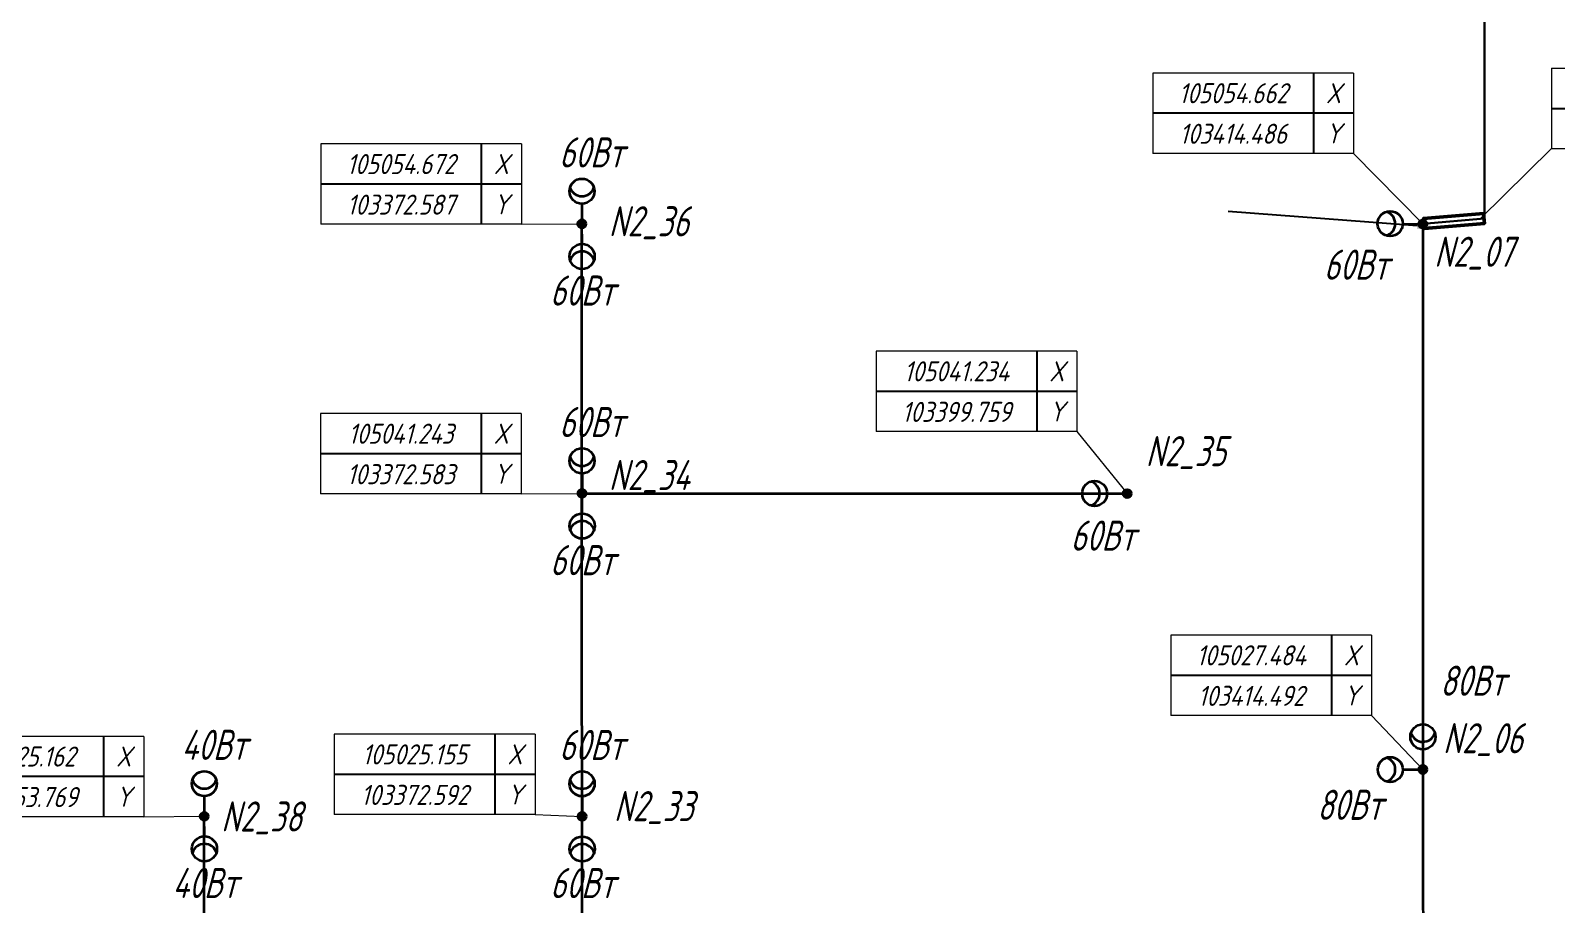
# Model space of a CAD drawing. Header units: millimetres. Extents: x -5263 to 103757798, y 0 to 105184226.
# Drawn here: x 103345109 to 103421147, y 105020768 to 105064298 of the extents above; entities that cross this region are included whole.
import ezdxf
from ezdxf import colors
from ezdxf.entities.mleader import LeaderData, LeaderLine
from ezdxf.enums import TextEntityAlignment as Align
from ezdxf.math import Vec2, Vec3

# ---------------------------------------------------------------- set-up
doc = ezdxf.new("R2010")
doc.units = ezdxf.units.MM
doc.set_wipeout_variables(frame=1)
doc.linetypes.add('CONTINOUS', pattern=[0])
for name, color, linetype, lineweight in [('_ПР_НО', 10, 'Continuous', 30), ('ЭО_Пл_Опора', 10, 'Continuous', 35), ('ЭО_Пл_Опора_Светильники', 10, 'Continuous', 35), ('ЭО_Пл_Распред_Сеть', 10, 'Continuous', 35), ('ЭО_Пл_Светильники', 10, 'Continuous', 25), ('ЭО_Пл_Светильники_Текст', 10, 'Continuous', 20), ('ЭО_Пл_Сеть_Освещения_В земле', 3, 'ID_N', 30), ('ЭО_Пл_Сеть_Освещения_Текст', 10, 'Continuous', 20), ('ЭС_Координата', 7, 'Continuous', 25)]:
    doc.layers.add(name, color=color, linetype=linetype, lineweight=lineweight)
doc.layers.get('0').off()
doc.styles.add('ПБГС', font='simplex.shx', dxfattribs={"width": 0.8, "oblique": 15})
doc.linetypes.add('ID_N', pattern='A,0,3,-3,["N",ПБГС,S=1.2,R=0,X=-1,Y=-0.5],-3,6', length=15)

# ---------------------------------------------------------------- blocks, each defined once
blk = doc.blocks.new('_None')
blk = doc.blocks.new('промежуточная')
h = blk.add_hatch(color=255)
edge = h.paths.add_edge_path()
edge.add_arc((0, 0), 0.833, 0, 360)
at = {"lineweight": 30}
blk.add_circle((0, 0), 0.833, dxfattribs=at)
blk = doc.blocks.new('*U61')
at = {"layer": 'ЭО_Пл_Светильники'}
blk.add_line((0, 2), (0, 0), dxfattribs=at)
at = {"layer": 'ЭО_Пл_Светильники', "linetype": 'ByBlock', "xscale": 250, "yscale": 250, "zscale": 250}
blk.add_blockref('промежуточная', (0, 0), dxfattribs=at)
at = {"style": 'ПБГС', "oblique": 15, "width": 0.7, "flags": 1}
blk.add_attdef('NAME', (0, -6), '', height=3.5, dxfattribs=at)
at = {"layer": 'ЭО_Пл_Светильники_Текст', "style": 'ПБГС', "oblique": 15, "width": 0.7}
blk.add_attdef('N_PYLON', (1586, -238), '', height=1500, dxfattribs=at)
at = {"layer": 'ЭО_Пл_Светильники_Текст', "style": 'ПБГС', "oblique": 15, "width": 0.7, "flags": 1}
for tag, p in [('TYPE', (0, 0)), ('MANUFACTURER', (0, -12)), ('SPECIFICATION_SECTION', (0, -18)), ('POWER', (0, -24)), ('GROUP', (0, -30))]:
    blk.add_attdef(tag, p, '', height=3.5, dxfattribs=at)
blk = doc.blocks.new('*U41')
at = {"layer": 'ЭО_Пл_Светильники'}
blk.add_line((0, 2), (0, 0), dxfattribs=at)
at = {"layer": 'ЭО_Пл_Светильники', "linetype": 'ByBlock', "xscale": 250, "yscale": 250, "zscale": 250}
blk.add_blockref('промежуточная', (0, 0), dxfattribs=at)
at = {"style": 'ПБГС', "oblique": 15, "width": 0.7, "flags": 1}
blk.add_attdef('NAME', (0, -6), '', height=3.5, dxfattribs=at)
at = {"layer": 'ЭО_Пл_Светильники_Текст', "style": 'ПБГС', "oblique": 15, "width": 0.7}
blk.add_attdef('N_PYLON', (1334, 164), '', height=1500, dxfattribs=at)
at = {"layer": 'ЭО_Пл_Светильники_Текст', "style": 'ПБГС', "oblique": 15, "width": 0.7, "flags": 1}
for tag, p in [('TYPE', (0, 0)), ('MANUFACTURER', (0, -12)), ('SPECIFICATION_SECTION', (0, -18)), ('POWER', (0, -24)), ('GROUP', (0, -30))]:
    blk.add_attdef(tag, p, '', height=3.5, dxfattribs=at)
blk = doc.blocks.new('*U417')
at = {"layer": 'ЭО_Пл_Светильники'}
blk.add_line((0, 2), (0, 0), dxfattribs=at)
at = {"layer": 'ЭО_Пл_Светильники', "linetype": 'ByBlock', "xscale": 250, "yscale": 250, "zscale": 250}
blk.add_blockref('промежуточная', (0, 0), dxfattribs=at)
at = {"style": 'ПБГС', "oblique": 15, "width": 0.7, "flags": 1}
blk.add_attdef('NAME', (0, -6), '', height=3.5, dxfattribs=at)
at = {"layer": 'ЭО_Пл_Светильники_Текст', "style": 'ПБГС', "oblique": 15, "width": 0.7}
blk.add_attdef('N_PYLON', (1334, -623), '', height=1500, dxfattribs=at)
at = {"layer": 'ЭО_Пл_Светильники_Текст', "style": 'ПБГС', "oblique": 15, "width": 0.7, "flags": 1}
for tag, p in [('TYPE', (0, 0)), ('MANUFACTURER', (0, -12)), ('SPECIFICATION_SECTION', (0, -18)), ('POWER', (0, -24)), ('GROUP', (0, -30))]:
    blk.add_attdef(tag, p, '', height=3.5, dxfattribs=at)
blk = doc.blocks.new('*U58')
at = {"layer": 'ЭО_Пл_Светильники'}
blk.add_line((0, 2), (0, 0), dxfattribs=at)
at = {"layer": 'ЭО_Пл_Светильники', "linetype": 'ByBlock', "xscale": 250, "yscale": 250, "zscale": 250}
blk.add_blockref('промежуточная', (0, 0), dxfattribs=at)
at = {"style": 'ПБГС', "oblique": 15, "width": 0.7, "flags": 1}
blk.add_attdef('NAME', (0, -6), '', height=3.5, dxfattribs=at)
at = {"layer": 'ЭО_Пл_Светильники_Текст', "style": 'ПБГС', "oblique": 15, "width": 0.7}
blk.add_attdef('N_PYLON', (919, 1363), '', height=1500, dxfattribs=at)
at = {"layer": 'ЭО_Пл_Светильники_Текст', "style": 'ПБГС', "oblique": 15, "width": 0.7, "flags": 1}
for tag, p in [('TYPE', (0, 0)), ('MANUFACTURER', (0, -12)), ('SPECIFICATION_SECTION', (0, -18)), ('POWER', (0, -24)), ('GROUP', (0, -30))]:
    blk.add_attdef(tag, p, '', height=3.5, dxfattribs=at)
blk = doc.blocks.new('*U62')
at = {"layer": 'ЭО_Пл_Светильники'}
blk.add_line((0, 2), (0, 0), dxfattribs=at)
at = {"layer": 'ЭО_Пл_Светильники', "linetype": 'ByBlock', "xscale": 250, "yscale": 250, "zscale": 250}
blk.add_blockref('промежуточная', (0, 0), dxfattribs=at)
at = {"style": 'ПБГС', "oblique": 15, "width": 0.7, "flags": 1}
blk.add_attdef('NAME', (0, -6), '', height=3.5, dxfattribs=at)
at = {"layer": 'ЭО_Пл_Светильники_Текст', "style": 'ПБГС', "oblique": 15, "width": 0.7, "flags": 1}
for tag, p in [('TYPE', (0, 0)), ('MANUFACTURER', (0, -12)), ('SPECIFICATION_SECTION', (0, -18)), ('POWER', (0, -24)), ('GROUP', (0, -30))]:
    blk.add_attdef(tag, p, '', height=3.5, dxfattribs=at)
at = {"layer": 'ЭО_Пл_Светильники_Текст', "style": 'ПБГС', "oblique": 15, "width": 0.7}
blk.add_attdef('N_PYLON', (839, -758), '', height=1500, dxfattribs=at)
blk = doc.blocks.new('*U135')
at = {"layer": 'ЭО_Пл_Опора_Светильники'}
h = blk.add_hatch(color=256, dxfattribs=at)
h.dxf.hatch_style = 1
h.paths.add_polyline_path([(0, 199, 1), (0, -199, 1)])
blk.add_line((-1000, 0), (0, 0), dxfattribs=at)
for centre, radius in [((-1625, 0), 625), ((0, 0), 199)]:
    blk.add_circle(centre, radius, dxfattribs=at)
blk.add_arc((-2000, 1), 625, 287.44307, 72.52786, dxfattribs=at)
at = {"style": 'ПБГС', "oblique": 15, "width": 0.7, "flags": 1}
for tag, p, height in [('TYPE', (-1704, -2539), 525000), ('NAME', (0, -3506), 875), ('MANUFACTURER', (0, -5006), 875), ('SPECIFICATION_SECTION', (0, -6506), 875), ('GROUP', (0, -9506), 875)]:
    blk.add_attdef(tag, p, '', height=height, dxfattribs=at)
at = {"layer": 'ЭО_Пл_Светильники_Текст', "style": 'ПБГС', "oblique": 15, "width": 0.7}
blk.add_attdef('POWER', (-2828, -2845), '', height=1500, dxfattribs=at)
blk = doc.blocks.new('*U59')
at = {"layer": 'ЭО_Пл_Светильники'}
blk.add_line((0, 2), (0, 0), dxfattribs=at)
at = {"layer": 'ЭО_Пл_Светильники', "linetype": 'ByBlock', "xscale": 250, "yscale": 250, "zscale": 250}
blk.add_blockref('промежуточная', (0, 0), dxfattribs=at)
at = {"style": 'ПБГС', "oblique": 15, "width": 0.7, "flags": 1}
blk.add_attdef('NAME', (0, -6), '', height=3.5, dxfattribs=at)
at = {"layer": 'ЭО_Пл_Светильники_Текст', "style": 'ПБГС', "oblique": 15, "width": 0.7}
blk.add_attdef('N_PYLON', (1000, 808), '', height=1500, dxfattribs=at)
at = {"layer": 'ЭО_Пл_Светильники_Текст', "style": 'ПБГС', "oblique": 15, "width": 0.7, "flags": 1}
for tag, p in [('TYPE', (0, 0)), ('MANUFACTURER', (0, -12)), ('SPECIFICATION_SECTION', (0, -18)), ('POWER', (0, -24)), ('GROUP', (0, -30))]:
    blk.add_attdef(tag, p, '', height=3.5, dxfattribs=at)
blk = doc.blocks.new('*U167')
at = {"layer": 'ЭО_Пл_Опора_Светильники'}
h = blk.add_hatch(color=256, dxfattribs=at)
h.dxf.hatch_style = 1
h.paths.add_polyline_path([(2, 199, 1), (-2, -199, 1)])
blk.add_line((-1000, 11), (0, 0), dxfattribs=at)
for centre, radius in [((-1625, 18), 625), ((0, 0), 199)]:
    blk.add_circle(centre, radius, dxfattribs=at)
blk.add_arc((-2000, 22), 625, 286.8307, 71.9155, dxfattribs=at)
at = {"style": 'ПБГС', "oblique": 15, "width": 0.7, "flags": 1}
for tag, p, height in [('TYPE', (-1704, -2539), 525000), ('NAME', (0, -3506), 875), ('MANUFACTURER', (0, -5006), 875), ('SPECIFICATION_SECTION', (0, -6506), 875), ('GROUP', (0, -9506), 875)]:
    blk.add_attdef(tag, p, '', height=height, dxfattribs=at)
at = {"layer": 'ЭО_Пл_Светильники_Текст', "style": 'ПБГС', "oblique": 15, "width": 0.7}
blk.add_attdef('POWER', (-4932, -2772), '', height=1500, dxfattribs=at)
blk = doc.blocks.new('*U413')
at = {"layer": 'ЭО_Пл_Светильники'}
blk.add_line((0, 2), (0, 0), dxfattribs=at)
at = {"layer": 'ЭО_Пл_Светильники', "linetype": 'ByBlock', "xscale": 250, "yscale": 250, "zscale": 250}
blk.add_blockref('промежуточная', (0, 0), dxfattribs=at)
at = {"style": 'ПБГС', "oblique": 15, "width": 0.7, "flags": 1}
blk.add_attdef('NAME', (0, -6), '', height=3.5, dxfattribs=at)
at = {"layer": 'ЭО_Пл_Светильники_Текст', "style": 'ПБГС', "oblique": 15, "width": 0.7, "flags": 1}
for tag, p in [('TYPE', (0, 0)), ('MANUFACTURER', (0, -12)), ('SPECIFICATION_SECTION', (0, -18)), ('POWER', (0, -24)), ('GROUP', (0, -30))]:
    blk.add_attdef(tag, p, '', height=3.5, dxfattribs=at)
at = {"layer": 'ЭО_Пл_Светильники_Текст', "style": 'ПБГС', "oblique": 15, "width": 0.7}
blk.add_attdef('N_PYLON', (569, -2131), '', height=1500, dxfattribs=at)
blk = doc.blocks.new('*U128')
at = {"layer": 'ЭО_Пл_Опора_Светильники'}
h = blk.add_hatch(color=256, dxfattribs=at)
h.dxf.hatch_style = 1
h.paths.add_polyline_path([(-199, -1, 1), (199, 1, 1)])
blk.add_line((4, -1000), (0, 0), dxfattribs=at)
for centre, radius in [((0, 0), 199), ((7, -1625), 625)]:
    blk.add_circle(centre, radius, dxfattribs=at)
blk.add_arc((8, -2000), 625, 17.69341, 162.77821, dxfattribs=at)
at = {"style": 'ПБГС', "oblique": 15, "width": 0.7, "flags": 1}
for tag, p, height in [('TYPE', (-1704, -2539), 525000), ('NAME', (0, -3506), 875), ('MANUFACTURER', (0, -5006), 875), ('SPECIFICATION_SECTION', (0, -6506), 875), ('GROUP', (0, -9506), 875)]:
    blk.add_attdef(tag, p, '', height=height, dxfattribs=at)
at = {"layer": 'ЭО_Пл_Светильники_Текст', "style": 'ПБГС', "oblique": 15, "width": 0.7}
blk.add_attdef('POWER', (-1593, -4072), '', height=1500, dxfattribs=at)
blk = doc.blocks.new('*U134')
at = {"layer": 'ЭО_Пл_Опора_Светильники'}
h = blk.add_hatch(color=256, dxfattribs=at)
h.dxf.hatch_style = 1
h.paths.add_polyline_path([(199, 0, 1), (-199, 0, 1)])
blk.add_line((0, 1000), (0, 0), dxfattribs=at)
for centre, radius in [((0, 1625), 625), ((0, 0), 199)]:
    blk.add_circle(centre, radius, dxfattribs=at)
blk.add_arc((0, 2000), 625, 197.45867, 342.54346, dxfattribs=at)
at = {"style": 'ПБГС', "oblique": 15, "width": 0.7, "flags": 1}
for tag, p, height in [('TYPE', (-1704, -2539), 525000), ('NAME', (0, -3506), 875), ('MANUFACTURER', (0, -5006), 875), ('SPECIFICATION_SECTION', (0, -6506), 875), ('GROUP', (0, -9506), 875)]:
    blk.add_attdef(tag, p, '', height=height, dxfattribs=at)
at = {"layer": 'ЭО_Пл_Светильники_Текст', "style": 'ПБГС', "oblique": 15, "width": 0.7}
blk.add_attdef('POWER', (-1140, 2808), '', height=1500, dxfattribs=at)
blk = doc.blocks.new('*U307')
at = {"layer": 'ЭО_Пл_Опора_Светильники'}
h = blk.add_hatch(color=256, dxfattribs=at)
h.dxf.hatch_style = 1
h.paths.add_polyline_path([(199, 0, 1), (-199, 0, 1)])
blk.add_line((0, 1000), (0, 0), dxfattribs=at)
for centre, radius in [((0, 1625), 625), ((0, 0), 199)]:
    blk.add_circle(centre, radius, dxfattribs=at)
blk.add_arc((0, 2000), 625, 197.46914, 342.55393, dxfattribs=at)
at = {"style": 'ПБГС', "oblique": 15, "width": 0.7, "flags": 1}
for tag, p, height in [('TYPE', (-1704, -2539), 525000), ('NAME', (0, -3506), 875), ('MANUFACTURER', (0, -5006), 875), ('SPECIFICATION_SECTION', (0, -6506), 875), ('GROUP', (0, -9506), 875)]:
    blk.add_attdef(tag, p, '', height=height, dxfattribs=at)
at = {"layer": 'ЭО_Пл_Светильники_Текст', "style": 'ПБГС', "oblique": 15, "width": 0.7}
blk.add_attdef('POWER', (856, 3669), '', height=1500, dxfattribs=at)
blk = doc.blocks.new('*U308')
at = {"layer": 'ЭО_Пл_Опора_Светильники'}
h = blk.add_hatch(color=256, dxfattribs=at)
h.dxf.hatch_style = 1
h.paths.add_polyline_path([(-1, 199, 1), (1, -199, 1)])
blk.add_line((-1000, -4), (0, 0), dxfattribs=at)
for centre, radius in [((-1625, -7), 625), ((0, 0), 199)]:
    blk.add_circle(centre, radius, dxfattribs=at)
blk.add_arc((-2000, -9), 625, 287.71315, 72.79795, dxfattribs=at)
at = {"style": 'ПБГС', "oblique": 15, "width": 0.7, "flags": 1}
for tag, p, height in [('TYPE', (-1704, -2539), 525000), ('NAME', (0, -3506), 875), ('MANUFACTURER', (0, -5006), 875), ('SPECIFICATION_SECTION', (0, -6506), 875), ('GROUP', (0, -9506), 875)]:
    blk.add_attdef(tag, p, '', height=height, dxfattribs=at)
at = {"layer": 'ЭО_Пл_Светильники_Текст', "style": 'ПБГС', "oblique": 15, "width": 0.7}
blk.add_attdef('POWER', (-5274, -2512), '', height=1500, dxfattribs=at)
blk = doc.blocks.new('*U473')
blk.add_wipeout([(7.12, 7), (7.12, 15), (27.12, 15), (27.12, 7)])
at = {"lineweight": 0}
blk.add_line((7.12, 7), (0, 0), dxfattribs=at)
at = {"color": 0, "lineweight": 0, "transparency": 16777216}
for points in [[(7.12, 15), (7.12, 7), (7.12, 7), (7.12, 7)], [(7.12, 15), (27.12, 15)], [(27.12, 15), (27.12, 7), (27.12, 7), (27.12, 7)], [(7.12, 7), (27.12, 7)]]:
    blk.add_lwpolyline(points, dxfattribs=at)
at = {"transparency": 16777216}
for points in [[(11.12, 15), (11.12, 7)], [(7.12, 11), (27.12, 11)]]:
    blk.add_lwpolyline(points, dxfattribs=at)
at = {"color": 7, "transparency": 16777216, "char_height": 2, "width": 4, "attachment_point": 5, "style": 'ПБГС'}
for s, insert in [('X', (9.12, 13)), ('Y', (9.12, 9))]:
    blk.add_mtext(s, dxfattribs=dict(at, insert=insert))
at = {"color": 250, "transparency": 16777216, "style": 'ПБГС', "oblique": 15, "width": 0.8, "flags": 8}
for tag, p in [('КООРДИНАТАY', (19.12, 13)), ('КООРДИНАТАX', (19.12, 8.96))]:
    blk.add_attdef(tag, text='', height=2, dxfattribs=at).set_placement(p, align=Align.MIDDLE_CENTER)
blk = doc.blocks.new('*U476')
blk.add_wipeout([(-6.9, 7.03), (-6.9, 15.03), (-26.9, 15.03), (-26.9, 7.03)])
at = {"lineweight": 0}
blk.add_line((-6.9, 7.03), (0, 0), dxfattribs=at)
at = {"color": 0, "lineweight": 0, "transparency": 16777216}
for points in [[(-26.9, 15.03), (-26.9, 7.03), (-26.9, 7.03), (-26.9, 7.03)], [(-6.9, 15.03), (-26.9, 15.03)], [(-6.9, 15.03), (-6.9, 7.03), (-6.9, 7.03), (-6.9, 7.03)], [(-6.9, 7.03), (-26.9, 7.03)]]:
    blk.add_lwpolyline(points, dxfattribs=at)
at = {"transparency": 16777216}
for points in [[(-10.9, 15.03), (-10.9, 7.03)], [(-6.9, 11.03), (-26.9, 11.03)]]:
    blk.add_lwpolyline(points, dxfattribs=at)
at = {"color": 7, "transparency": 16777216, "char_height": 2, "width": 4, "attachment_point": 5, "style": 'ПБГС'}
for s, insert in [('X', (-8.9, 13.03)), ('Y', (-8.9, 9.03))]:
    blk.add_mtext(s, dxfattribs=dict(at, insert=insert))
at = {"color": 250, "transparency": 16777216, "style": 'ПБГС', "oblique": 15, "width": 0.8, "flags": 8}
for tag, p in [('КООРДИНАТАY', (-18.9, 13.03)), ('КООРДИНАТАX', (-18.9, 8.99))]:
    blk.add_attdef(tag, text='', height=2, dxfattribs=at).set_placement(p, align=Align.MIDDLE_CENTER)
blk = doc.blocks.new('*U482')
blk.add_wipeout([(-5.12, 5.39), (-5.12, 13.39), (-25.12, 13.39), (-25.12, 5.39)])
at = {"lineweight": 0}
blk.add_line((-5.12, 5.39), (0, 0), dxfattribs=at)
at = {"color": 0, "lineweight": 0, "transparency": 16777216}
for points in [[(-25.12, 13.39), (-25.12, 5.39), (-25.12, 5.39), (-25.12, 5.39)], [(-5.12, 13.39), (-25.12, 13.39)], [(-5.12, 13.39), (-5.12, 5.39), (-5.12, 5.39), (-5.12, 5.39)], [(-5.12, 5.39), (-25.12, 5.39)]]:
    blk.add_lwpolyline(points, dxfattribs=at)
at = {"transparency": 16777216}
for points in [[(-9.12, 13.39), (-9.12, 5.39)], [(-5.12, 9.39), (-25.12, 9.39)]]:
    blk.add_lwpolyline(points, dxfattribs=at)
at = {"color": 7, "transparency": 16777216, "char_height": 2, "width": 4, "attachment_point": 5, "style": 'ПБГС'}
for s, insert in [('X', (-7.12, 11.39)), ('Y', (-7.12, 7.39))]:
    blk.add_mtext(s, dxfattribs=dict(at, insert=insert))
at = {"color": 250, "transparency": 16777216, "style": 'ПБГС', "oblique": 15, "width": 0.8, "flags": 8}
for tag, p in [('КООРДИНАТАY', (-17.12, 11.39)), ('КООРДИНАТАX', (-17.12, 7.35))]:
    blk.add_attdef(tag, text='', height=2, dxfattribs=at).set_placement(p, align=Align.MIDDLE_CENTER)
blk = doc.blocks.new('*U483')
blk.add_wipeout([(-6.04, -0.05), (-6.04, 7.95), (-26.04, 7.95), (-26.04, -0.05)])
at = {"lineweight": 0}
blk.add_line((-6.04, -0.05), (0, 0), dxfattribs=at)
at = {"color": 0, "lineweight": 0, "transparency": 16777216}
for points in [[(-26.04, 7.95), (-26.04, -0.05), (-26.04, -0.05), (-26.04, -0.05)], [(-6.04, 7.95), (-26.04, 7.95)], [(-6.04, 7.95), (-6.04, -0.05), (-6.04, -0.05), (-6.04, -0.05)], [(-6.04, -0.05), (-26.04, -0.05)]]:
    blk.add_lwpolyline(points, dxfattribs=at)
at = {"transparency": 16777216}
for points in [[(-10.04, 7.95), (-10.04, -0.05)], [(-6.04, 3.95), (-26.04, 3.95)]]:
    blk.add_lwpolyline(points, dxfattribs=at)
at = {"color": 7, "transparency": 16777216, "char_height": 2, "width": 4, "attachment_point": 5, "style": 'ПБГС'}
for s, insert in [('X', (-8.04, 5.95)), ('Y', (-8.04, 1.95))]:
    blk.add_mtext(s, dxfattribs=dict(at, insert=insert))
at = {"color": 250, "transparency": 16777216, "style": 'ПБГС', "oblique": 15, "width": 0.8, "flags": 8}
for tag, p in [('КООРДИНАТАY', (-18.04, 5.95)), ('КООРДИНАТАX', (-18.04, 1.91))]:
    blk.add_attdef(tag, text='', height=2, dxfattribs=at).set_placement(p, align=Align.MIDDLE_CENTER)
blk = doc.blocks.new('*U484')
blk.add_wipeout([(-4.69, 0.18), (-4.69, 8.18), (-24.69, 8.18), (-24.69, 0.18)])
at = {"lineweight": 0}
blk.add_line((-4.69, 0.18), (0, 0), dxfattribs=at)
at = {"color": 0, "lineweight": 0, "transparency": 16777216}
for points in [[(-24.69, 8.18), (-24.69, 0.18), (-24.69, 0.18), (-24.69, 0.18)], [(-4.69, 8.18), (-24.69, 8.18)], [(-4.69, 8.18), (-4.69, 0.18), (-4.69, 0.18), (-4.69, 0.18)], [(-4.69, 0.18), (-24.69, 0.18)]]:
    blk.add_lwpolyline(points, dxfattribs=at)
at = {"transparency": 16777216}
for points in [[(-8.69, 8.18), (-8.69, 0.18)], [(-4.69, 4.18), (-24.69, 4.18)]]:
    blk.add_lwpolyline(points, dxfattribs=at)
at = {"color": 7, "transparency": 16777216, "char_height": 2, "width": 4, "attachment_point": 5, "style": 'ПБГС'}
for s, insert in [('X', (-6.69, 6.18)), ('Y', (-6.69, 2.18))]:
    blk.add_mtext(s, dxfattribs=dict(at, insert=insert))
at = {"color": 250, "transparency": 16777216, "style": 'ПБГС', "oblique": 15, "width": 0.8, "flags": 8}
for tag, p in [('КООРДИНАТАY', (-16.69, 6.18)), ('КООРДИНАТАX', (-16.69, 2.14))]:
    blk.add_attdef(tag, text='', height=2, dxfattribs=at).set_placement(p, align=Align.MIDDLE_CENTER)
blk = doc.blocks.new('*U485')
blk.add_wipeout([(-5.02, 6.18), (-5.02, 14.18), (-25.02, 14.18), (-25.02, 6.18)])
at = {"lineweight": 0}
blk.add_line((-5.02, 6.18), (0, 0), dxfattribs=at)
at = {"color": 0, "lineweight": 0, "transparency": 16777216}
for points in [[(-25.02, 14.18), (-25.02, 6.18), (-25.02, 6.18), (-25.02, 6.18)], [(-5.02, 14.18), (-25.02, 14.18)], [(-5.02, 14.18), (-5.02, 6.18), (-5.02, 6.18), (-5.02, 6.18)], [(-5.02, 6.18), (-25.02, 6.18)]]:
    blk.add_lwpolyline(points, dxfattribs=at)
at = {"transparency": 16777216}
for points in [[(-9.02, 14.18), (-9.02, 6.18)], [(-5.02, 10.18), (-25.02, 10.18)]]:
    blk.add_lwpolyline(points, dxfattribs=at)
at = {"color": 7, "transparency": 16777216, "char_height": 2, "width": 4, "attachment_point": 5, "style": 'ПБГС'}
for s, insert in [('X', (-7.02, 12.18)), ('Y', (-7.02, 8.18))]:
    blk.add_mtext(s, dxfattribs=dict(at, insert=insert))
at = {"color": 250, "transparency": 16777216, "style": 'ПБГС', "oblique": 15, "width": 0.8, "flags": 8}
for tag, p in [('КООРДИНАТАY', (-17.02, 12.18)), ('КООРДИНАТАX', (-17.02, 8.14))]:
    blk.add_attdef(tag, text='', height=2, dxfattribs=at).set_placement(p, align=Align.MIDDLE_CENTER)
blk = doc.blocks.new('*U565')
at = {"color": 0, "linetype": 'ByBlock', "lineweight": -2}
blk.add_lwpolyline([(0.02, -0.249), (3.01, -0.005), (2.97, 0.493), (-0.02, 0.249)], close=True, dxfattribs=at)

msp = doc.modelspace()

# ---------------------------------------------------------------- linework, layer by layer
at = {"layer": 'ЭО_Пл_Распред_Сеть'}
for points in [[(103372595, 105004686), (103372587, 105054670)], [(103414486, 105054659), (103414500, 104986254)], [(103372589, 105041243), (103399759, 105041236)], [(103353772, 105004670), (103353769, 105025162)]]:
    msp.add_lwpolyline(points, dxfattribs=at)
at = {"layer": 'ЭО_Пл_Сеть_Освещения_В земле'}
msp.add_lwpolyline([(103414486, 105054662), (103417567, 105054940), (103417566, 105079441), (103414481, 105078910), (103414465, 105157821)], dxfattribs=at)

# ---------------------------------------------------------------- block references
at = {"layer": 'ЭО_Пл_Опора'}
for name, p, values in [('*U417', (103372587, 105054669), {'N_PYLON': 'N2_36'}), ('*U413', (103414486, 105054659), {'N_PYLON': 'N2_07'}), ('*U58', (103399759, 105041234), {'N_PYLON': 'N2_35'}), ('*U41', (103372589, 105041241), {'N_PYLON': 'N2_34'}), ('*U59', (103414492, 105027491), {'N_PYLON': 'N2_06'}), ('*U61', (103372592, 105025155), {'N_PYLON': 'N2_33'}), ('*U62', (103353769, 105025159), {'N_PYLON': 'N2_38'})]:
    msp.add_blockref(name, p, dxfattribs=at).add_auto_attribs(values)
at = {"layer": 'ЭО_Пл_Светильники'}
for name, p, values in [('*U134', (103372587, 105054669), {'POWER': '60Вт'}), ('*U167', (103414486, 105054659), {'POWER': '60Вт'}), ('*U128', (103372587, 105054669), {'POWER': '60Вт'}), ('*U134', (103372589, 105041241), {'POWER': '60Вт'}), ('*U135', (103399759, 105041236), {'POWER': '60Вт'}), ('*U128', (103372589, 105041241), {'POWER': '60Вт'}), ('*U307', (103414492, 105027494), {'POWER': '80Вт'}), ('*U134', (103353769, 105025162), {'POWER': '40Вт'}), ('*U134', (103372592, 105025155), {'POWER': '60Вт'}), ('*U308', (103414492, 105027494), {'POWER': '80Вт'}), ('*U128', (103353769, 105025162), {'POWER': '40Вт'}), ('*U128', (103372592, 105025155), {'POWER': '60Вт'})]:
    msp.add_blockref(name, p, dxfattribs=at).add_auto_attribs(values)

# ---------------------------------------------------------------- leaders
at = {"layer": 'ЭО_Пл_Сеть_Освещения_Текст'}
ml = msp.add_multileader_mtext('Standard', dxfattribs=at)
ml.set_content('Условные обозначения:', color=256, style='ПБГС')
ml.set_leader_properties(color=256, linetype='ByLayer', lineweight=-1)
ml.set_arrow_properties(name='NONE')
ml.build(insert=Vec2(0, 0))
ml.multileader.update_dxf_attribs({"text_left_attachment_type": 6, "text_right_attachment_type": 6, "dogleg_length": 0.5, "arrow_head_size": 2000, "scale": 500})
ctx = ml.context
ctx.base_point, ctx.scale, ctx.char_height, ctx.arrow_head_size, ctx.landing_gap_size, ctx.plane_origin = Vec3(103721923, 105117157), 500, 1250, 2000, 1000, Vec3(103717280, 105121639)
ctx.left_attachment, ctx.right_attachment = 6, 6
notes = []
notes.append((ctx, [(0, (0, 0, 0), (0, 0), (1, 0), 1, [])]))
ctx.mtext.insert, ctx.mtext.rotation, ctx.mtext.flow_direction = Vec3(103722923, 105118657), 6.283185, 5
ml = msp.add_multileader_mtext('Standard', dxfattribs=at)
ml.set_content('Проектируемая опора н.о. ОГККВ-7,5/ОГКС-7,5', color=256, style='ПБГС')
ml.set_leader_properties(color=256, linetype='ByLayer', lineweight=-1)
ml.set_arrow_properties(name='NONE')
ml.build(insert=Vec2(0, 0))
ml.multileader.update_dxf_attribs({"text_left_attachment_type": 6, "text_right_attachment_type": 6, "dogleg_length": 0.5, "arrow_head_size": 2000, "scale": 500})
ctx = ml.context
ctx.base_point, ctx.scale, ctx.char_height, ctx.arrow_head_size, ctx.landing_gap_size, ctx.plane_origin = Vec3(103725173, 105113213), 500, 1250, 2000, 1000, Vec3(103726179, 105116515)
ctx.left_attachment, ctx.right_attachment = 6, 6
notes.append((ctx, [(0, (0, 0, 0), (0, 0), (1, 0), 1, [])]))
ctx.mtext.insert, ctx.mtext.flow_direction = Vec3(103726173, 105114879), 5
ml = msp.add_multileader_mtext('Standard', dxfattribs=at)
ml.set_content('Проектируемая опора н.о. ОГК-4', color=256, style='ПБГС')
ml.set_leader_properties(color=256, linetype='ByLayer', lineweight=-1)
ml.set_arrow_properties(name='NONE')
ml.build(insert=Vec2(0, 0))
ml.multileader.update_dxf_attribs({"text_left_attachment_type": 6, "text_right_attachment_type": 6, "dogleg_length": 0.5, "arrow_head_size": 2000, "scale": 500})
ctx = ml.context
ctx.base_point, ctx.scale, ctx.char_height, ctx.arrow_head_size, ctx.landing_gap_size, ctx.plane_origin = Vec3(103725088, 105109558), 500, 1250, 2000, 1000, Vec3(103726094, 105112860)
ctx.left_attachment, ctx.right_attachment = 6, 6
notes.append((ctx, [(0, (0, 0, 0), (0, 0), (1, 0), 1, [])]))
ctx.mtext.insert, ctx.mtext.flow_direction = Vec3(103726088, 105111224), 5
ml = msp.add_multileader_mtext('Standard', dxfattribs=at)
ml.set_content('Проектируемый cветильник GALAD Волна LED Мини   ', color=256, style='ПБГС')
ml.set_leader_properties(color=256, linetype='ByLayer', lineweight=-1)
ml.set_arrow_properties(name='NONE')
ml.build(insert=Vec2(0, 0))
ml.multileader.update_dxf_attribs({"text_left_attachment_type": 6, "text_right_attachment_type": 6, "dogleg_length": 0.5, "arrow_head_size": 2000, "scale": 500})
ctx = ml.context
ctx.base_point, ctx.scale, ctx.char_height, ctx.arrow_head_size, ctx.landing_gap_size, ctx.plane_origin = Vec3(103721068, 105105564), 500, 1250, 2000, 1000, Vec3(103717217, 105108867)
ctx.left_attachment, ctx.right_attachment = 6, 6
notes.append((ctx, [(0, (0, 0, 0), (0, 0), (1, 0), 1, [])]))
ctx.mtext.insert, ctx.mtext.rotation, ctx.mtext.flow_direction = Vec3(103722068, 105107231), 6.283185, 5
ml = msp.add_multileader_mtext('Standard', dxfattribs=at)
ml.set_content('Проектируемый пункт питания/пункт учета', color=256, style='ПБГС')
ml.set_leader_properties(color=256, linetype='ByLayer', lineweight=-1)
ml.set_arrow_properties(name='NONE')
ml.build(insert=Vec2(0, 0))
ml.multileader.update_dxf_attribs({"text_left_attachment_type": 6, "text_right_attachment_type": 6, "dogleg_length": 0.5, "arrow_head_size": 2000, "scale": 500})
ctx = ml.context
ctx.base_point, ctx.scale, ctx.char_height, ctx.arrow_head_size, ctx.landing_gap_size, ctx.plane_origin = Vec3(103721068, 105102643), 500, 1250, 2000, 1000, Vec3(103717217, 105105945)
ctx.left_attachment, ctx.right_attachment = 6, 6
notes.append((ctx, [(0, (0, 0, 0), (0, 0), (1, 0), 1, [])]))
ctx.mtext.insert, ctx.mtext.rotation, ctx.mtext.flow_direction = Vec3(103722068, 105104309), 6.283185, 5
ml = msp.add_multileader_mtext('Standard', dxfattribs=at)
ml.set_content('Кабель в земле', color=256, style='ПБГС')
ml.set_leader_properties(color=256, linetype='ByLayer', lineweight=-1)
ml.set_arrow_properties(name='NONE')
ml.build(insert=Vec2(0, 0))
ml.multileader.update_dxf_attribs({"text_left_attachment_type": 6, "text_right_attachment_type": 6, "dogleg_length": 0.5, "arrow_head_size": 2000, "scale": 500})
ctx = ml.context
ctx.base_point, ctx.scale, ctx.char_height, ctx.arrow_head_size, ctx.landing_gap_size, ctx.plane_origin = Vec3(103721068, 105099665), 500, 1250, 2000, 1000, Vec3(103717217, 105102801)
ctx.left_attachment, ctx.right_attachment = 6, 6
notes.append((ctx, [(0, (0, 0, 0), (0, 0), (1, 0), 1, [])]))
ctx.mtext.insert, ctx.mtext.rotation, ctx.mtext.flow_direction = Vec3(103722068, 105101165), 6.283185, 5
ml = msp.add_multileader_mtext('Standard', dxfattribs=at)
ml.set_content('Кабель по воздуху', color=256, style='ПБГС')
ml.set_leader_properties(color=256, linetype='ByLayer', lineweight=-1)
ml.set_arrow_properties(name='NONE')
ml.build(insert=Vec2(0, 0))
ml.multileader.update_dxf_attribs({"text_left_attachment_type": 6, "text_right_attachment_type": 6, "dogleg_length": 0.5, "arrow_head_size": 2000, "scale": 500})
ctx = ml.context
ctx.base_point, ctx.scale, ctx.char_height, ctx.arrow_head_size, ctx.landing_gap_size, ctx.plane_origin = Vec3(103721142, 105096376), 500, 1250, 2000, 1000, Vec3(103717290, 105099679)
ctx.left_attachment, ctx.right_attachment = 6, 6
notes.append((ctx, [(0, (0, 0, 0), (0, 0), (1, 0), 1, [])]))
ctx.mtext.insert, ctx.mtext.rotation, ctx.mtext.flow_direction = Vec3(103722142, 105098043), 6.283185, 5
for ctx, leaders in notes:
    for number, flags, end, landing, length, lines in leaders:
        leader = LeaderData()
        leader.index, (leader.has_last_leader_line, leader.has_dogleg_vector, leader.attachment_direction) = number, flags
        leader.last_leader_point, leader.dogleg_vector, leader.dogleg_length = Vec3(end), Vec3(landing), length
        for number, points, colour, breaks in lines:
            line = LeaderLine()
            line.index, line.vertices, line.color, line.breaks = number, Vec3.list(points), colors.encode_raw_color(colour), breaks
            leader.lines.append(line)
        ctx.leaders.append(leader)

# ---------------------------------------------------------------- next in the draw order: block references
at = {"layer": 'ЭС_Координата', "lineweight": 70, "xscale": 500, "yscale": 500, "zscale": 500}
for name, p, values in [('*U476', (103414486, 105054662), {'КООРДИНАТАX': '103414.486', 'КООРДИНАТАY': '105054.662'}), ('*U473', (103417344, 105054922), {'КООРДИНАТАX': '103417.344', 'КООРДИНАТАY': '105054.922'}), ('*U483', (103372587, 105054672, 0), {'КООРДИНАТАX': '103372.587', 'КООРДИНАТАY': '105054.672'}), ('*U485', (103399759, 105041234), {'КООРДИНАТАX': '103399.759', 'КООРДИНАТАY': '105041.234'}), ('*U483', (103372583, 105041243), {'КООРДИНАТАX': '103372.583', 'КООРДИНАТАY': '105041.243'}), ('*U482', (103414492, 105027484, 0), {'КООРДИНАТАX': '103414.492', 'КООРДИНАТАY': '105027.484'}), ('*U483', (103353769, 105025162), {'КООРДИНАТАX': '103353.769', 'КООРДИНАТАY': '105025.162'}), ('*U484', (103372592, 105025155), {'КООРДИНАТАX': '103372.592', 'КООРДИНАТАY': '105025.155'})]:
    msp.add_blockref(name, p, dxfattribs=at).add_auto_attribs(values)

# ---------------------------------------------------------------- next in the draw order: block references
at = {"layer": '_ПР_НО', "color": 5, "linetype": 'CONTINOUS', "lineweight": 50, "xscale": 1000, "yscale": 1000, "zscale": 1000, "rotation": 359.9961694606591}
msp.add_blockref('*U565', (103414545, 105054694), dxfattribs=at)

# ---------------------------------------------------------------- next in the draw order: leaders
at = {"layer": 'ЭС_Координата', "lineweight": 25}
ml = msp.add_multileader_mtext('Standard', dxfattribs=at)
ml.set_content('', color=256, style='ПБГС')
ml.set_leader_properties()
ml.build(insert=Vec2(0, 0))
ml.multileader.update_dxf_attribs({"has_dogleg": 0, "has_text_frame": 1, "text_left_attachment_type": 0, "text_right_attachment_type": 0, "dogleg_length": 0, "arrow_head_size": 1000})
ctx = ml.context
ctx.base_point, ctx.char_height, ctx.arrow_head_size, ctx.landing_gap_size, ctx.plane_origin, ctx.plane_x_axis, ctx.plane_y_axis = Vec3(103385355, 105055279), 1200, 1000, 0, Vec3(103232458, 105066668), Vec3(1, -0.000067), Vec3(0.000067, 1)
ctx.left_attachment, ctx.right_attachment = 0, 0
notes = []
notes.append((ctx, [(1, (1, 1, 0), (103404788, 105055278), (-1, 0.000067), 0, [(0, [(103415199, 105054496)], 0, [])])]))
ctx.mtext.insert, ctx.mtext.text_direction, ctx.mtext.rotation = Vec3(103385355, 105055279), Vec3(1, -0.000067), 6.283118
ctx.mtext.has_bg_fill, ctx.mtext.bg_color, ctx.mtext.bg_scale_factor, ctx.mtext.bg_transparency, ctx.mtext.use_window_bg_color = 1, -1027028792, 1.5, 0, 1
for ctx, leaders in notes:
    for number, flags, end, landing, length, lines in leaders:
        leader = LeaderData()
        leader.index, (leader.has_last_leader_line, leader.has_dogleg_vector, leader.attachment_direction) = number, flags
        leader.last_leader_point, leader.dogleg_vector, leader.dogleg_length = Vec3(end), Vec3(landing), length
        for number, points, colour, breaks in lines:
            line = LeaderLine()
            line.index, line.vertices, line.color, line.breaks = number, Vec3.list(points), colors.encode_raw_color(colour), breaks
            leader.lines.append(line)
        ctx.leaders.append(leader)

doc.saveas('drawing.dxf')
